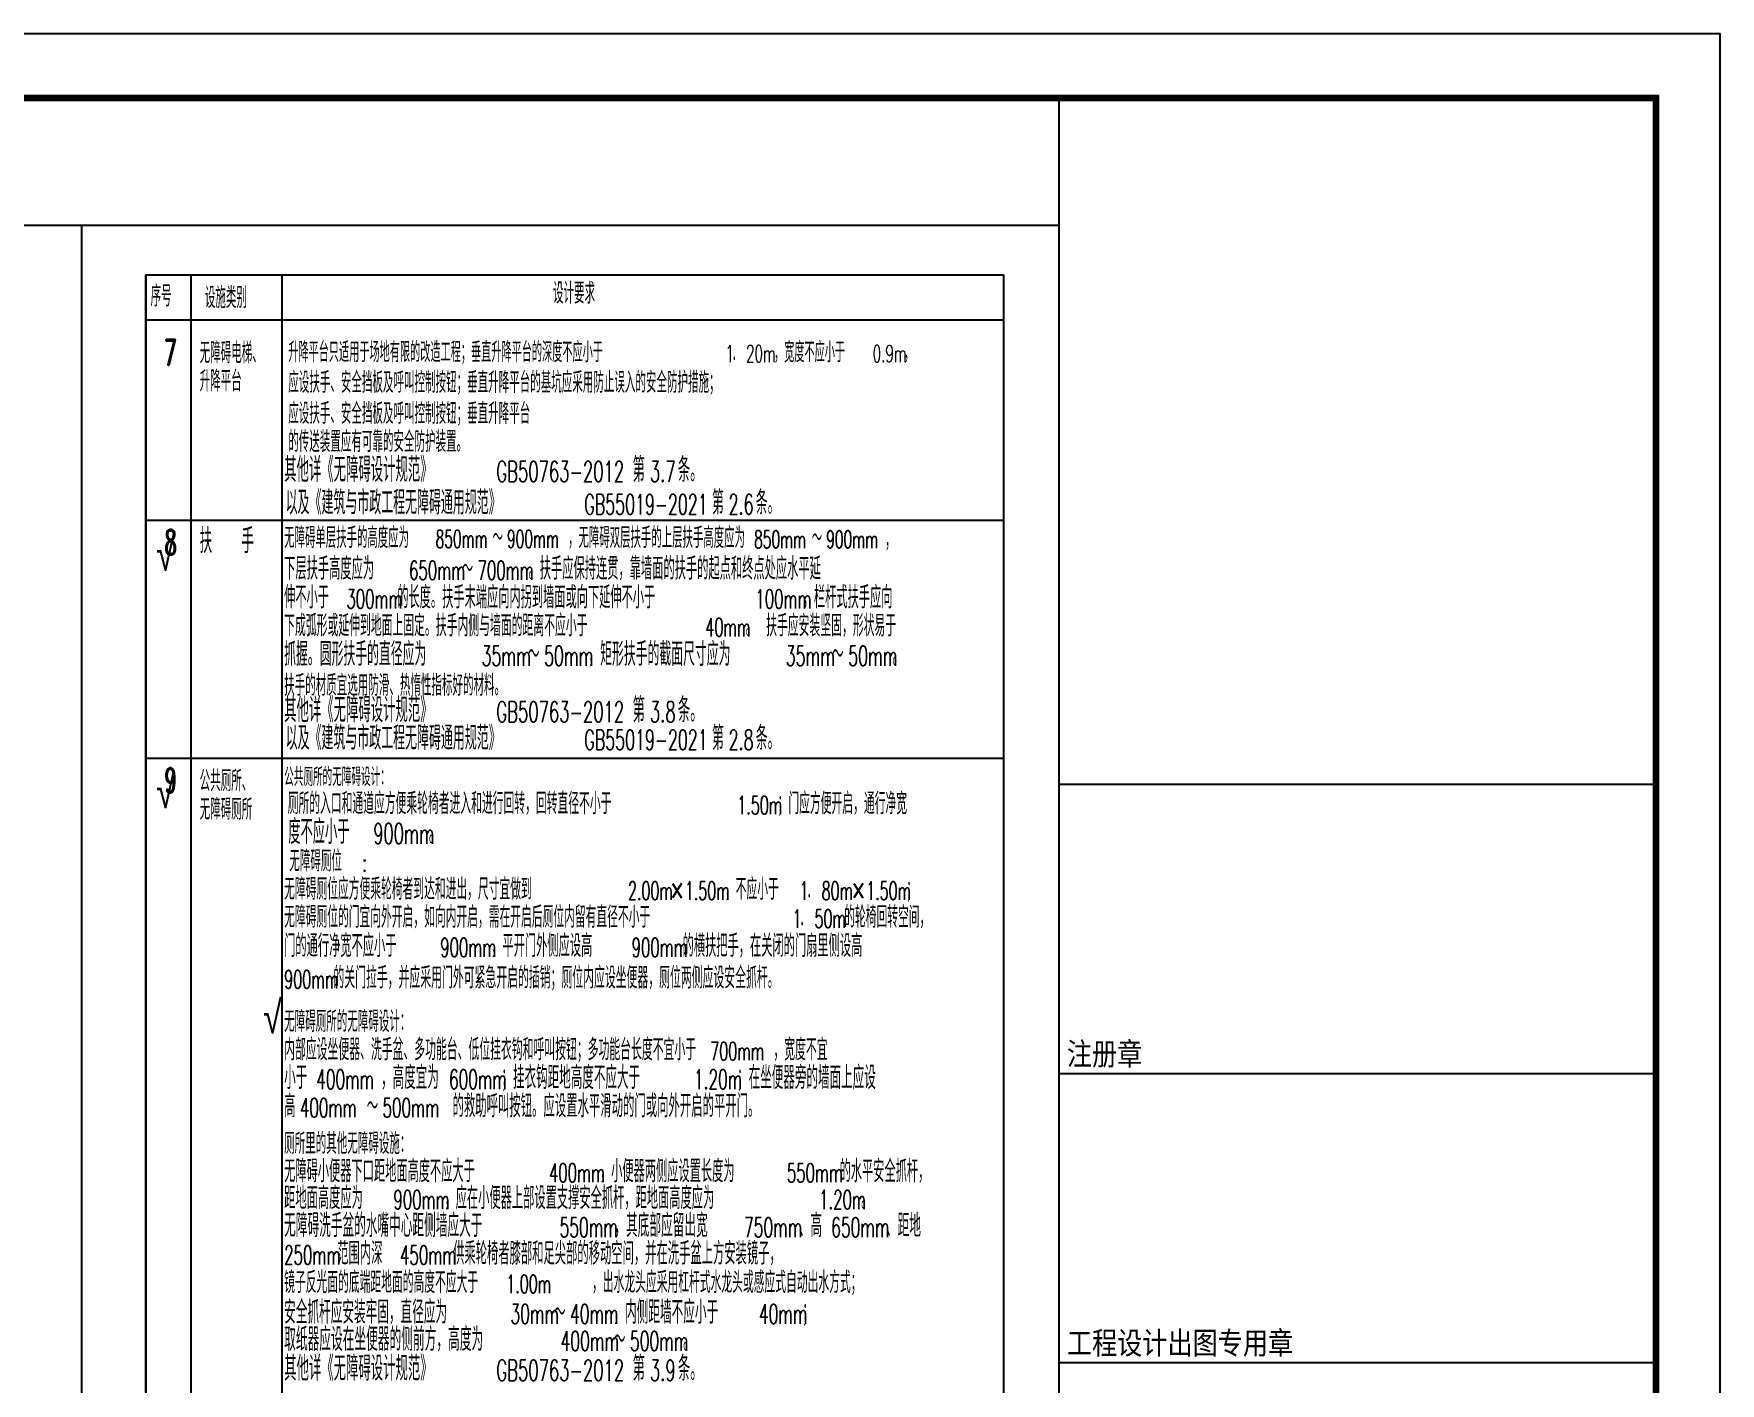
# Model space of a CAD drawing. Extents: x -1041549 to 749950, y -354245 to 17554.
# Drawn here: x -916141 to -889881, y -253887 to -232884 of the extents above; entities that cross this region are included whole.
import ezdxf

# ---------------------------------------------------------------- set-up
doc = ezdxf.new("R2010")
doc.units = 0
doc.header["$LTSCALE"] = 1000
doc.header["$MEASUREMENT"] = 0
for name, color, linetype in [('0_sp_施工图设计说明', 7, 'Continuous'), ('14', 1, 'Continuous'), ('a10', 10, 'Continuous'), ('PUB_TEXT', 7, 'Continuous'), ('PUB_TITLE', 4, 'Continuous')]:
    doc.layers.add(name, color=color, linetype=linetype)
doc.styles.add('hztxt', font='romand_pkpm', dxfattribs={"bigfont": 'gbcbig'})
doc.styles.add('宋体', font='')
doc.styles.add('说明正文', font='hztxt_e.shx', dxfattribs={"width": 0.8, "height": 400, "bigfont": 'hzdx.shx'})
doc.styles.get('宋体').set_extended_font_data('宋体')

# ---------------------------------------------------------------- blocks, each defined once
blk = doc.blocks.new('G$C72BEE7F5')
at = {"layer": 'a10', "style": '说明正文', "width": 0.8}
blk.add_text('√', height=500, dxfattribs=at).set_placement((148, 179))
blk = doc.blocks.new('TUQ')
at = {"layer": '14'}
for p, q in [((-9300, 40000), (-9300, 0)), ((-9300, 40000), (0, 40000)), ((-9300, 29320), (0, 29320)), ((-9300, 24820), (0, 24820)), ((-9300, 20320), (0, 20320))]:
    blk.add_line(p, q, dxfattribs=at)
at = {"layer": '14', "style": '宋体', "width": 0.82}
for s, p in [('注册章', (-9173, 24949)), ('工程设计出图专用章', (-9173, 20449))]:
    blk.add_text(s, height=350, dxfattribs=at).set_placement(p)

msp = doc.modelspace()

# ---------------------------------------------------------------- linework, layer by layer
at = {"layer": 'PUB_TEXT', "color": 8}
for p, q in [((-946781.4, -235860.7), (-900181.4, -235860.7)), ((-915393.9, -273883.7), (-915393.9, -235860.7))]:
    msp.add_line(p, q, dxfattribs=at)
at = {"layer": 'PUB_TEXT'}
for p, q in [((-914393.6, -236635.8, 605.9), (-914393.6, -237335.8, 793.2)), ((-913693.6, -236635.8, 605.9), (-913693.6, -237335.8, 793.2)), ((-912280.3, -236635.8, 605.9), (-912280.3, -237335.8, 793.2)), ((-914393.6, -237335.8, 2571.1), (-914393.6, -273584.4, 233.4)), ((-914393.6, -237335.8, 1210), (-901041.4, -237335.8, 1210)), ((-914393.6, -237335.8, 605.9), (-901041.4, -237335.8, 605.9)), ((-913693.6, -237335.8, 2571.1), (-913693.6, -273584.4, 233.4)), ((-912280.3, -237335.8, 2571.1), (-912280.3, -273584.4, 233.4)), ((-901041.4, -237335.8, 2571.1), (-901041.4, -273584.4, 233.4)), ((-914393.6, -240453.6, 605.9), (-901041.4, -240453.6, 605.9)), ((-914393.6, -244157.8, 605.9), (-901041.4, -244157.8, 605.9))]:
    msp.add_line(p, q, dxfattribs=at)
at = {"layer": 'PUB_TEXT', "elevation": 605.9}
for points in [[(-914393.6, -237335.8), (-914393.6, -236635.8), (-901041.4, -236635.8), (-901041.4, -237335.8)], [(-901041.4, -237335.8), (-901041.4, -267808.4), (-914393.6, -267808.4), (-914393.6, -237335.8)]]:
    msp.add_lwpolyline(points, dxfattribs=at)
at = {"layer": 'PUB_TITLE'}
msp.add_lwpolyline([(-949281.4, -274883.7), (-889881.4, -274883.7), (-889881.4, -232883.7), (-949281.4, -232883.7)], close=True, dxfattribs=at)
at = {"layer": 'PUB_TITLE', "const_width": 100}
msp.add_lwpolyline([(-946781.4, -273883.7), (-890881.4, -273883.7), (-890881.4, -233883.7), (-946781.4, -233883.7)], close=True, dxfattribs=at)
at = {"layer": 'PUB_TITLE', "color": 1}
msp.add_lwpolyline([(-900181.4, -233883.9), (-900181.4, -273883.7)], dxfattribs=at)

# ---------------------------------------------------------------- block references
at = {"layer": '14'}
msp.add_blockref('TUQ', (-890881.4, -273883.7), dxfattribs=at)
at = {"layer": 'a10'}
for p in [(-914385.6, -241416.8, -1197.9), (-914385.6, -245113.5, -1197.9), (-912718.7, -248621.3, -1197.9)]:
    msp.add_blockref('G$C72BEE7F5', p, dxfattribs=at)

# ---------------------------------------------------------------- texts
at = {"layer": '0_sp_施工图设计说明', "color": 2, "style": 'hztxt'}
for s, height, width, p in [('升降平台只适用于场地有限的改造工程；垂直升降平台的深度不应小于', 313.63, 0.7, (-912178, -237995.7, -1958.9)), ('，宽度不应小于', 313.63, 0.7, (-904614.9, -237995.7, -1958.9)), ('无障碍电梯、', 325, 0.7, (-913557.7, -238013, -1354.8)), ('1', 266.6, 0.576471, (-905372.3, -237995.7, -1958.9)), ('．', 313.6, 0.7, (-905269.8, -237995.7, -1958.9)), ('20m', 266.59, 0.576471, (-905050.3, -237995.7, -1958.9)), ('0.9m', 266.59, 0.576471, (-903078.1, -237995.7, -1958.9)), ('，', 313.6, 0.7, (-902591.4, -237995.7, -1958.9)), ('升降平台', 325, 0.7, (-913557.7, -238451.6, -1354.8)), ('应设扶手、安全挡板及呼叫控制按钮；垂直升降平台的基坑应采用防止误入的安全防护措施；', 325, 0.7, (-912178, -238472.8, -1958.9)), ('应设扶手、安全挡板及呼叫控制按钮；垂直升降平台', 325, 0.7, (-912178, -238956.1, -1958.9)), ('的传送装置应有可靠的安全防护装置。', 325, 0.7, (-912178, -239395.6, -1958.9)), ('其他详《无障碍设计规范》', 382.085, 0.7, (-912241.8, -239859.5, -1958.9)), ('第', 382.1, 0.7, (-906816.1, -239859.5, -1958.9)), ('条。', 382.09, 0.7, (-906111.8, -239859.5, -1958.9)), ('GB50763-2012', 324.773, 0.576471, (-908937.9, -239859.5, -1958.9)), ('3.7', 324.77, 0.576471, (-906548.6, -239859.5, -1958.9)), ('以及《建筑与市政工程无障碍通用规范》', 369.023, 0.7, (-912218.6, -240364.7, 605.9)), ('第', 369, 0.7, (-905579.8, -240364.7, 605.9)), ('条。', 369.02, 0.7, (-904899.6, -240364.7, 605.9)), ('GB55019-2021', 313.669, 0.576471, (-907568.9, -240364.7, 605.9)), ('2.6', 313.67, 0.576471, (-905321.5, -240364.7, 605.9)), ('无障碍单层扶手的高度应为', 321.399, 0.7, (-912241.8, -240888.1, -1958.9)), ('，无障碍双层扶手的上层扶手高度应为', 321.399, 0.7, (-907821, -240888.1, -1958.9)), ('扶', 385.7, 0.7, (-913557.7, -240969.1, -1958.9)), ('手', 385.7, 0.7, (-912906.8, -240969.1, -1958.9)), ('850mm', 273.19, 0.576471, (-909883.9, -240882.1, -1958.9)), ('～', 321.4, 0.7, (-908996.8, -240882.1, -1958.9)), ('900mm', 273.19, 0.576471, (-908771.8, -240882.1, -1958.9)), ('850mm', 273.19, 0.576471, (-904924.9, -240888.1, -1958.9)), ('～', 321.4, 0.7, (-904027.5, -240888.1, -1958.9)), ('900mm', 273.19, 0.576471, (-903802.5, -240888.1, -1958.9)), ('，', 321.4, 0.7, (-902885.9, -240913.3, -1958.9)), ('下层扶手高度应为', 347.32, 0.7, (-912241.8, -241381.3, -1958.9)), ('。扶手应保持连贯，靠墙面的扶手的起点和终点处应水平延', 347.323, 0.7, (-908436.9, -241381.3, -1958.9)), ('650mm', 295.22, 0.576471, (-910296.8, -241381.3, -1958.9)), ('～', 347.3, 0.7, (-909474.2, -241381.3, -1958.9)), ('700mm', 295.22, 0.576471, (-909231.1, -241381.3, -1958.9)), ('伸不小于', 346.37, 0.7, (-912241.8, -241827.9, -1958.9)), ('300mm', 294.42, 0.576471, (-911272, -241827.9, -1958.9)), ('的长度。扶手末端应向内拐到墙面或向下延伸不小于', 346.373, 0.7, (-910479.9, -241827.9, -1958.9)), ('100mm', 294.42, 0.576471, (-904903.3, -241827.9, -1958.9)), ('，栏杆式扶手应向', 346.37, 0.7, (-904167.8, -241827.9, -1958.9)), ('下成弧形或延伸到地面上固定。扶手内侧与墙面的距离不应小于', 334.646, 0.7, (-912241.8, -242263, -1958.9)), ('40mm', 284.45, 0.576471, (-905682.7, -242263, -1958.9)), ('扶手应安装坚固，形状易于', 334.646, 0.7, (-904737.3, -242263, -1958.9)), ('抓握。圆形扶手的直径应为', 365.989, 0.7, (-912241.8, -242721.6, -1958.9)), ('，矩形扶手的截面尺寸应为', 365.989, 0.7, (-907506.5, -242721.6, -1958.9)), ('。', 334.6, 0.7, (-905054.2, -242263, -1958.9)), ('35mm', 311.09, 0.576471, (-909167.5, -242721.6, -1958.9)), ('～', 366, 0.7, (-908450.2, -242721.6, -1958.9)), ('50mm', 311.09, 0.576471, (-908194, -242721.6, -1958.9)), ('35mm', 311.09, 0.576471, (-904432.2, -242721.6, -1958.9)), ('～', 366, 0.7, (-903714.9, -242721.6, -1958.9)), ('50mm', 311.09, 0.576471, (-903458.7, -242721.6, -1958.9)), ('。', 366, 0.7, (-902771.2, -242721.6, -1958.9)), ('扶手的材质宜选用防滑、热惰性指标好的材料。', 325, 0.7, (-912241.8, -243187.4, -1958.9)), ('其他详《无障碍设计规范》', 382.085, 0.7, (-912241.8, -243599.6, -1958.9)), ('GB50763-2012', 324.773, 0.576471, (-908937.9, -243599.6, -1958.9)), ('第', 382.1, 0.7, (-906816.1, -243599.6, -1958.9)), ('3.8', 324.77, 0.576471, (-906548.6, -243599.6, -1958.9)), ('条。', 382.09, 0.7, (-906111.8, -243599.6, -1958.9)), ('以及《建筑与市政工程无障碍通用规范》', 369.023, 0.7, (-912218.6, -244028.9, 605.9)), ('第', 369, 0.7, (-905579.8, -244028.9, 605.9)), ('条。', 369.02, 0.7, (-904899.6, -244028.9, 605.9)), ('GB55019-2021', 313.669, 0.576471, (-907568.9, -244028.9, 605.9)), ('2.8', 313.67, 0.576471, (-905321.5, -244028.9, 605.9)), ('公共厕所、', 325, 0.7, (-913557.7, -244673.3, -1958.9)), ('公共厕所的无障碍设计：', 285, 0.7, (-912241.8, -244592.3, -1958.9)), ('厕所的入口和通道应方便乘轮椅者进入和进行回转，回转直径不小于', 333.401, 0.7, (-912187.1, -245030.5, -1958.9)), ('；门应方便开启，通行净宽', 333.401, 0.7, (-904559.5, -245030.5, -1958.9)), ('无障碍厕所', 325, 0.7, (-913557.7, -245117.8, -1958.9)), ('1.50m', 283.39, 0.576471, (-905185.7, -245030.5, -1958.9)), ('度不应小于', 378.22, 0.7, (-912177.7, -245493.2, -1958.9)), ('900mm', 321.48, 0.576471, (-910854, -245493.2, -1958.9)), ('。', 378.2, 0.7, (-909989.1, -245493.2, -1958.9)), ('无障碍厕位', 325, 0.7, (-912161.6, -245921.6, -1958.9)), (':', 276.2, 0.576471, (-911024.1, -245921.6, -1958.9)), ('无障碍厕位应方便乘轮椅者到达和进出，尺寸宜做到', 332.541, 0.7, (-912241.8, -246362.6, -1958.9)), ('，不应小于', 332.54, 0.7, (-905378.7, -246362.6, -1958.9)), ('2.00m', 282.66, 0.576471, (-906887.9, -246362.6, -1958.9)), ('×', 332.5, 0.7, (-906236.1, -246362.6, -1958.9)), ('1.50m', 282.66, 0.576471, (-906003.3, -246362.6, -1958.9)), ('1', 282.7, 0.576471, (-904214.8, -246362.6, -1958.9)), ('．', 332.5, 0.7, (-904106.2, -246362.6, -1958.9)), ('80m', 282.66, 0.576471, (-903873.4, -246362.6, -1958.9)), ('×', 332.5, 0.7, (-903411.7, -246362.6, -1958.9)), ('1.50m', 282.66, 0.576471, (-903179, -246362.6, -1958.9)), ('；', 332.5, 0.7, (-902554.3, -246362.6, -1958.9)), ('无障碍厕位的门宜向外开启，如向内开启，需在开启后厕位内留有直径不小于', 332.62, 0.7, (-912241.8, -246797.2, -1958.9)), ('1', 282.7, 0.576471, (-904325.4, -246797.2, -1958.9)), ('50m', 282.73, 0.576471, (-903983.9, -246797.2, -1958.9)), ('的轮椅回转空间，', 332.62, 0.7, (-903522.2, -246797.2, -1958.9)), ('．', 332.6, 0.7, (-904216.8, -246797.2, -1958.9)), ('门的通行净宽不应小于', 347.07, 0.7, (-912241.8, -247251.2, -1958.9)), ('900mm', 295.01, 0.576471, (-909812.3, -247251.2, -1958.9)), ('，平开门外侧应设高', 347.07, 0.7, (-909018.6, -247251.2, -1958.9)), ('900mm', 295.01, 0.576471, (-906832.1, -247251.2, -1958.9)), ('的横扶把手，在关闭的门扇里侧设高', 347.073, 0.7, (-906038.4, -247251.2, -1958.9)), ('900mm', 285.12, 0.576471, (-912241.8, -247743.2, -1958.9)), ('的关门拉手，并应采用门外可紧急开启的插销；厕位内应设坐便器，厕位两侧应设安全抓杆。', 335.431, 0.7, (-911474.8, -247743.2, -1958.9)), ('无障碍厕所的无障碍设计：', 325, 0.7, (-912241.8, -248419.6, -1958.9)), ('内部应设坐便器、洗手盆、多功能台、低位挂衣钩和呼叫按钮；多功能台长度不宜小于', 334.897, 0.7, (-912241.8, -248860.6, -1958.9)), ('700mm', 284.66, 0.576471, (-905608.3, -248860.6, -1958.9)), ('，宽度不宜', 334.9, 0.7, (-904624.5, -248860.6, -1958.9)), ('小于', 357.05, 0.7, (-912241.8, -249308, -1958.9)), ('，高度宜为', 357.05, 0.7, (-910732.9, -249308, -1958.9)), ('；挂衣钩距地高度不应大于', 357.053, 0.7, (-908859.3, -249308, -1958.9)), ('；在坐便器旁的墙面上应设', 357.053, 0.7, (-905189.4, -249308, -1958.9)), ('400mm', 303.49, 0.576471, (-911741.9, -249308, -1958.9)), ('600mm', 303.49, 0.576471, (-909675.8, -249308, -1958.9)), ('1.20m', 303.49, 0.576471, (-905860.1, -249308, -1958.9)), ('高', 351.2, 0.7, (-912241.8, -249747.5, -1958.9)), ('400mm', 298.51, 0.576471, (-911996, -249747.5, -1958.9)), ('500mm', 298.51, 0.576471, (-910709.5, -249747.5, -1958.9)), ('的救助呼叫按钮。应设置水平滑动的门或向外开启的平开门。', 351.19, 0.7, (-909620.6, -249747.5, -1958.9)), ('～', 351.2, 0.7, (-910955.3, -249747.5, -1958.9)), ('厕所里的其他无障碍设施：', 325, 0.7, (-912241.8, -250318.2, -1958.9)), ('无障碍小便器下口距地面高度不应大于', 346.55, 0.7, (-912241.8, -250759.2, -1958.9)), ('400mm', 294.57, 0.576471, (-908117.9, -250759.2, -1958.9)), ('，小便器两侧应设置长度为', 346.55, 0.7, (-907325.4, -250759.2, -1958.9)), ('550mm', 294.57, 0.576471, (-904414.4, -250759.2, -1958.9)), ('的水平安全抓杆，', 346.55, 0.7, (-903593.6, -250759.2, -1958.9)), ('距地面高度应为', 347.27, 0.7, (-912241.8, -251176.6, -1958.9)), ('900mm', 295.18, 0.576471, (-910540.2, -251176.6, -1958.9)), ('，应在小便器上部设置支撑安全抓杆，距地面高度应为', 347.272, 0.7, (-909746.1, -251176.6, -1958.9)), ('1.20m', 295.18, 0.576471, (-903911.9, -251176.6, -1958.9)), ('。', 347.3, 0.7, (-903259.6, -251176.6, -1958.9)), ('无障碍洗手盆的水嘴中心距侧墙应大于', 360.35, 0.7, (-912241.8, -251612, -1958.9)), ('550mm', 306.3, 0.576471, (-907953.6, -251612, -1958.9)), ('，其底部应留出宽', 360.35, 0.7, (-907100.2, -251612, -1958.9)), ('750mm', 306.3, 0.576471, (-905082.2, -251612, -1958.9)), ('、高', 360.35, 0.7, (-904228.8, -251612, -1958.9)), ('650mm', 306.3, 0.576471, (-903724.3, -251612, -1958.9)), ('、距地', 360.35, 0.7, (-902870.9, -251612, -1958.9)), ('250mm', 296.69, 0.576471, (-912241.8, -252040.3, -1958.9)), ('范围内深', 349.04, 0.7, (-911415.2, -252040.3, -1958.9)), ('450mm', 296.69, 0.576471, (-910437.8, -252040.3, -1958.9)), ('供乘轮椅者膝部和足尖部的移动空间，并在洗手盆上方安装镜子，', 349.044, 0.7, (-909611.2, -252040.3, -1958.9)), ('镜子反光面的底端距地面的高度不应大于', 332.957, 0.7, (-912241.8, -252482.5, -1958.9)), ('1.00m', 283.01, 0.576471, (-908783.9, -252482.5, -1958.9)), ('，出水龙头应采用杠杆式水龙头或感应式自动出水方式；', 332.957, 0.7, (-907448.3, -252482.5, -1958.9)), ('安全抓杆应安装牢固，直径应为', 359.619, 0.7, (-912241.8, -252960.2, -1958.9)), ('，内侧距墙不应小于', 359.62, 0.7, (-907114.8, -252960.2, -1958.9)), ('30mm', 305.68, 0.576471, (-908717.5, -252960.2, -1958.9)), ('～', 359.6, 0.7, (-908042.1, -252960.2, -1958.9)), ('40mm', 305.68, 0.576471, (-907790.3, -252960.2, -1958.9)), ('40mm', 305.68, 0.576471, (-904849.2, -252960.2, -1958.9)), ('；', 359.6, 0.7, (-904173.8, -252960.2, -1958.9)), ('取纸器应设在坐便器的侧前方，高度为', 361.68, 0.7, (-912241.8, -253382.9, -1958.9)), ('400mm', 307.43, 0.576471, (-907937.8, -253382.9, -1958.9)), ('～', 361.7, 0.7, (-907110.8, -253382.9, -1958.9)), ('500mm', 307.43, 0.576471, (-906857.6, -253382.9, -1958.9)), ('。', 361.7, 0.7, (-906030.5, -253382.9, -1958.9)), ('其他详《无障碍设计规范》', 382.085, 0.7, (-912241.8, -253846.9, -1958.9)), ('GB50763-2012', 324.773, 0.576471, (-908937.9, -253846.9, -1958.9)), ('第', 382.1, 0.7, (-906816.1, -253846.9, -1958.9)), ('3.9', 324.77, 0.576471, (-906548.6, -253846.9, -1958.9)), ('条。', 382.09, 0.7, (-906111.8, -253846.9, -1958.9))]:
    msp.add_text(s, height=height, dxfattribs=dict(at, width=width)).set_placement(p)
at = {"layer": 'PUB_TEXT', "style": 'hztxt'}
for s, height, width, p in [('序号', 325, 0.7, (-914321.4, -237127.9, 605.9)), ('设施类别', 325, 0.7, (-913476.8, -237152.6, 605.9)), ('设计要求', 325, 0.7, (-908056.2, -237083.7, 605.9)), ('7', 394.6, 0.576471, (-914106.9, -238039.4, 1210)), ('8', 394.6, 0.576471, (-914106.9, -240995.5, 605.9)), ('9', 394.6, 0.576471, (-914106.9, -244699.6, 605.9))]:
    msp.add_text(s, height=height, dxfattribs=dict(at, width=width)).set_placement(p)

doc.saveas('drawing.dxf')
